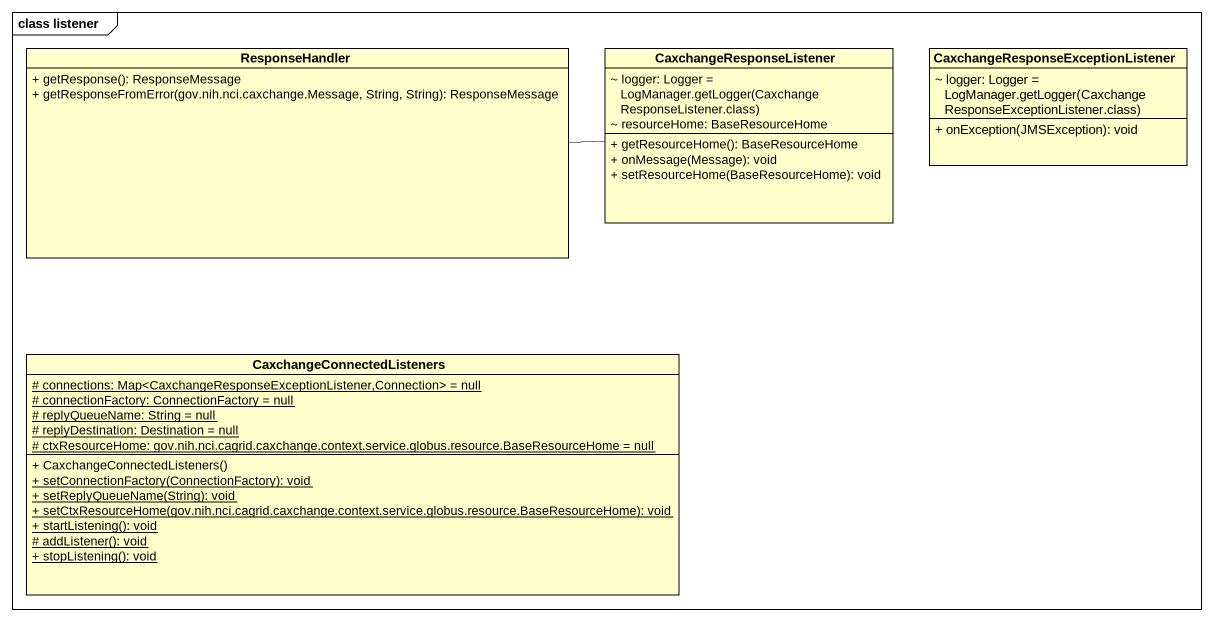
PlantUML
@startuml
mainframe class listener
hide circle
hide empty members
skinparam classAttributeIconSize 0
class ResponseHandler {
  + getResponse(): ResponseMessage
  + getResponseFromError(gov.nih.nci.caxchange.Message, String, String): ResponseMessage
}
class CaxchangeResponseListener {
  {field} ~ logger: Logger = LogManager.getLogger(CaxchangeResponseListener.class)
  ~ resourceHome: BaseResourceHome
  + getResourceHome(): BaseResourceHome
  + onMessage(Message): void
  + setResourceHome(BaseResourceHome): void
}
class "CaxchangeResponseExceptionListener" as CaxchangeResponseExceptionLi {
  {field} ~ logger: Logger = LogManager.getLogger(CaxchangeResponseExceptionListener.class)
  + onException(JMSException): void
}
class CaxchangeConnectedListeners {
  {static} # connections: Map<CaxchangeResponseExceptionListener,Connection> = null
  {static} # connectionFactory: ConnectionFactory = null
  {static} # replyQueueName: String = null
  {static} # replyDestination: Destination = null
  {static} # ctxResourceHome: gov.nih.nci.cagrid.caxchange.context.service.globus.resource.BaseResourceHome = null
  + CaxchangeConnectedListeners()
  {static} + setConnectionFactory(ConnectionFactory): void
  {static} + setReplyQueueName(String): void
  {static} + setCtxResourceHome(gov.nih.nci.cagrid.caxchange.context.service.globus.resource.BaseResourceHome): void
  {static} + startListening(): void
  {static} # addListener(): void
  {static} + stopListening(): void
}
CaxchangeResponseListener -left- ResponseHandler
@enduml
